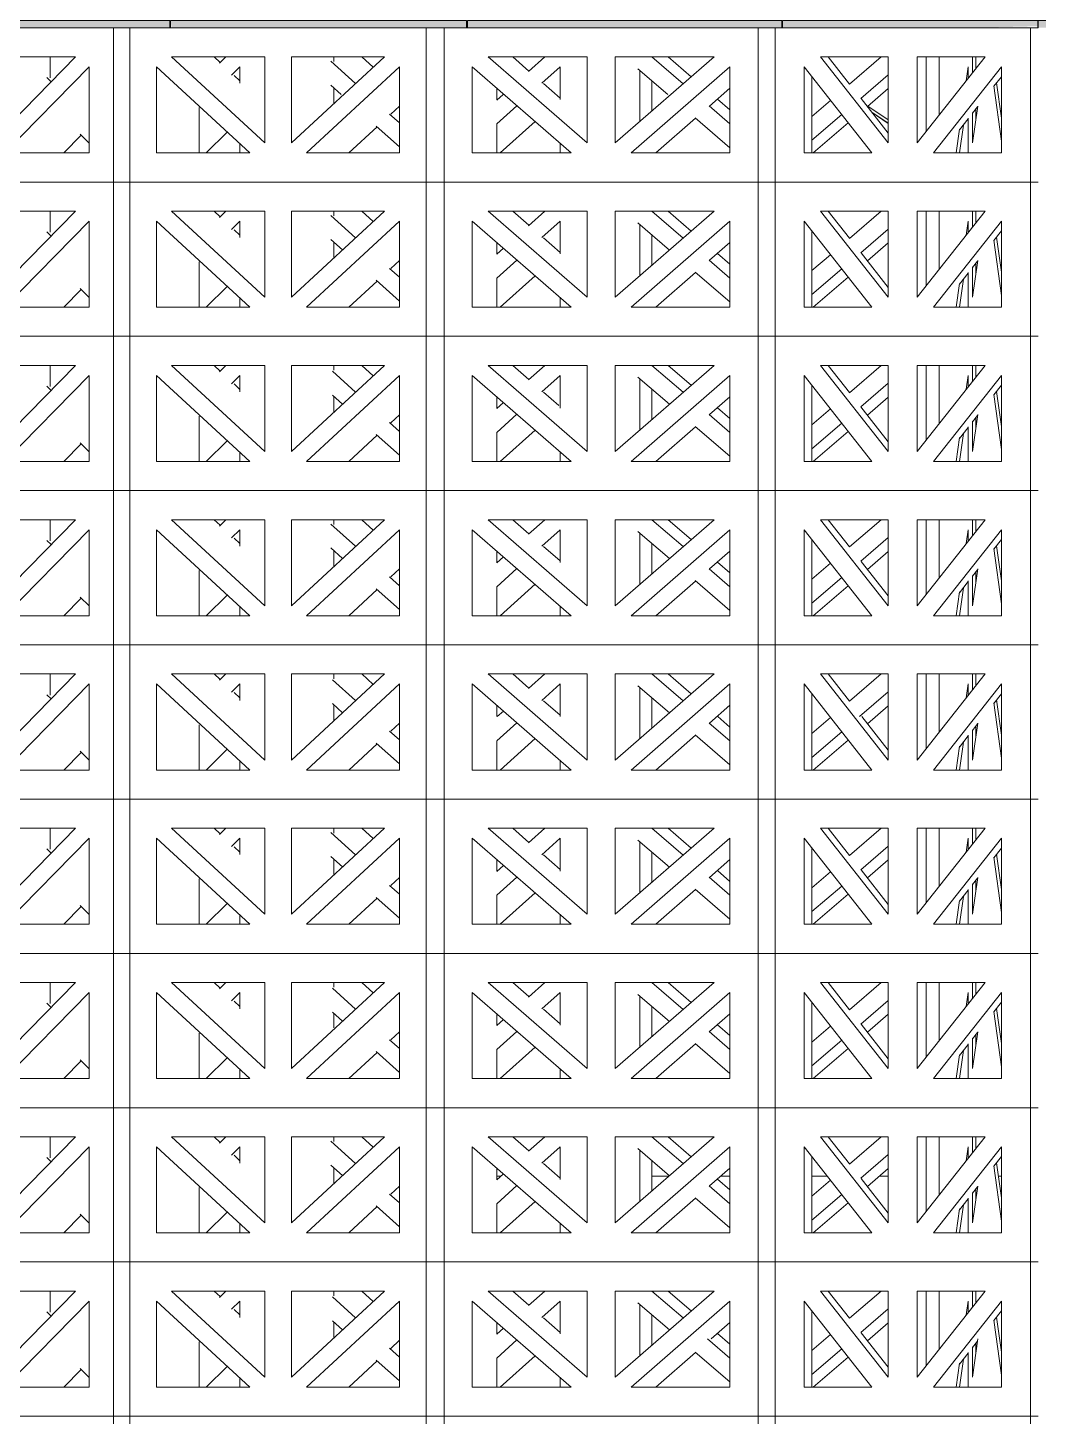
# Model space of a CAD drawing. Header units: millimetres. Extents: x -12186 to 152825, y -4386 to 9463.
# Drawn here: x 44833 to 45527, y 1166 to 2120 of the extents above; entities that cross this region are included whole.
import ezdxf

# ---------------------------------------------------------------- set-up
doc = ezdxf.new("R2010")
doc.units = ezdxf.units.MM
for name, color, linetype, lineweight in [('A-GLAZ-CURT', 52, 'Continuous', 5), ('C-TOPO', 7, 'Continuous', 5), ('G-IMPT', 8, 'Continuous', 5), ('L-PLNT', 71, 'Continuous', 5)]:
    doc.layers.add(name, color=color, linetype=linetype, lineweight=lineweight)

# ---------------------------------------------------------------- blocks, each defined once
blk = doc.blocks.new('The BREEZEBLOCK Family1 - The BREEZEBLOCK Family1-V240-Section B-B')
at = {"layer": 'A-GLAZ-CURT'}
for p, q in [((-2787.35, 212), (-2787.35, 106)), ((-2602.82, 212), (-2787.35, 212)), ((-2602.82, 106), (-2602.82, 212)), ((-2591.41, 212), (-2602.82, 212)), ((-2761.38, 192), (-2703.4, 192)), ((-2703.4, 132.88), (-2761.38, 192)), ((-2703.4, 192), (-2703.4, 132.88)), ((-2686.78, 132.88), (-2686.78, 192)), ((-2686.78, 192), (-2628.8, 192)), ((-2628.8, 192), (-2686.78, 132.88)), ((-2646.19, 192), (-2646.19, 177.53)), ((-2770.73, 126), (-2770.73, 185.12)), ((-2770.73, 185.12), (-2712.75, 126)), ((-2677.42, 126), (-2619.45, 185.12)), ((-2619.45, 185.12), (-2619.45, 126)), ((-2730.14, 143.73), (-2730.14, 126)), ((-2624.95, 138.12), (-2636.84, 126)), ((-2712.75, 126), (-2770.73, 126)), ((-2619.45, 126), (-2677.42, 126)), ((-2787.35, 106), (-2602.82, 106)), ((-2591.41, 106), (-2602.82, 106))]:
    blk.add_line(p, q, dxfattribs=at)
blk = doc.blocks.new('The BREEZEBLOCK Family1 - The BREEZEBLOCK Family1-V241-Section B-B')
at = {"layer": 'A-GLAZ-CURT'}
for p, q in [((-2591.41, 212), (-2591.41, 106)), ((-2387.91, 212), (-2591.41, 212)), ((-2387.91, 106), (-2387.91, 212)), ((-2375.57, 212), (-2387.91, 212)), ((-2562.77, 192), (-2498.83, 192)), ((-2498.83, 132.88), (-2562.77, 192)), ((-2533.59, 192), (-2529.44, 188.16)), ((-2498.83, 192), (-2498.83, 132.88)), ((-2480.49, 132.88), (-2480.49, 192)), ((-2480.49, 192), (-2416.56, 192)), ((-2416.56, 192), (-2480.49, 132.88)), ((-2451.32, 192), (-2451.32, 188.71)), ((-2573.08, 126), (-2573.08, 185.12)), ((-2573.08, 185.12), (-2509.14, 126)), ((-2470.18, 126), (-2406.24, 185.12)), ((-2406.24, 185.12), (-2406.24, 126)), ((-2519.82, 179.27), (-2515.82, 175.57)), ((-2451.32, 170.8), (-2451.32, 159.85)), ((-2543.91, 157.16), (-2543.91, 126)), ((-2406.24, 158.15), (-2412.21, 152.63)), ((-2421.54, 144), (-2441.01, 126)), ((-2509.14, 126), (-2573.08, 126)), ((-2406.24, 126), (-2470.18, 126)), ((-2591.41, 106), (-2387.91, 106)), ((-2375.57, 106), (-2387.91, 106))]:
    blk.add_line(p, q, dxfattribs=at)
blk = doc.blocks.new('The BREEZEBLOCK Family1 - The BREEZEBLOCK Family1-V242-Section B-B')
at = {"layer": 'A-GLAZ-CURT'}
for p, q in [((-2375.57, 212), (-2375.57, 106)), ((-2159.56, 212), (-2375.57, 212)), ((-2159.56, 106), (-2159.56, 212)), ((-2148.03, 212), (-2159.56, 212)), ((-2345.16, 192), (-2277.29, 192)), ((-2277.29, 132.88), (-2345.16, 192)), ((-2328.33, 192), (-2317.18, 182.28)), ((-2277.29, 192), (-2277.29, 132.88)), ((-2257.83, 132.88), (-2257.83, 192)), ((-2257.83, 192), (-2189.96, 192)), ((-2189.96, 192), (-2257.83, 132.88)), ((-2356.11, 126), (-2356.11, 185.12)), ((-2356.11, 185.12), (-2288.24, 126)), ((-2246.89, 126), (-2179.02, 185.12)), ((-2241, 182.71), (-2241, 147.54)), ((-2179.02, 185.12), (-2179.02, 126)), ((-2307.27, 173.65), (-2295.78, 163.64)), ((-2339.28, 170.46), (-2339.28, 162.4)), ((-2179.02, 170.46), (-2193.04, 158.24)), ((-2339.28, 145.93), (-2339.28, 126)), ((-2202.68, 149.85), (-2230.05, 126)), ((-2288.24, 126), (-2356.11, 126)), ((-2179.02, 126), (-2246.89, 126)), ((-2375.57, 106), (-2159.56, 106)), ((-2148.03, 106), (-2159.56, 106))]:
    blk.add_line(p, q, dxfattribs=at)
blk = doc.blocks.new('The BREEZEBLOCK Family1 - The BREEZEBLOCK Family1-V243-Section B-B')
at = {"layer": 'A-GLAZ-CURT'}
for p, q in [((-2148.03, 212), (-2148.03, 106)), ((-1972.46, 212), (-2148.03, 212)), ((-1972.46, 106), (-1972.46, 212)), ((-1967.16, 212), (-1972.46, 212)), ((-2116.86, 192), (-2070.22, 192)), ((-2070.22, 132.88), (-2116.86, 192)), ((-2111.55, 192), (-2096.82, 173.33)), ((-2070.22, 192), (-2070.22, 132.88)), ((-2050.27, 132.88), (-2050.27, 192)), ((-2050.27, 192), (-2003.63, 192)), ((-2003.63, 192), (-2050.27, 132.88)), ((-2128.08, 126), (-2128.08, 185.12)), ((-2128.08, 185.12), (-2081.44, 126)), ((-2039.05, 126), (-1992.41, 185.12)), ((-1992.41, 185.12), (-1992.41, 126)), ((-2122.77, 178.39), (-2122.77, 126)), ((-1992.41, 178.39), (-1997.64, 171.77)), ((-2088.97, 163.37), (-2070.22, 139.61)), ((-2008.79, 157.63), (-2012.23, 153.27)), ((-2015.26, 149.43), (-2021.28, 141.8)), ((-2081.44, 126), (-2128.08, 126)), ((-1992.41, 126), (-2039.05, 126)), ((-2148.03, 106), (-1972.46, 106)), ((-1967.16, 106), (-1972.46, 106))]:
    blk.add_line(p, q, dxfattribs=at)
blk = doc.blocks.new('The BREEZEBLOCK Family1 - The BREEZEBLOCK Family1-V257-Section B-B')
at = {"layer": 'A-GLAZ-CURT'}
for p, q in [((-2375.57, 1272), (-2375.57, 1166)), ((-2159.56, 1272), (-2375.57, 1272)), ((-2159.56, 1166), (-2159.56, 1272)), ((-2148.03, 1272), (-2159.56, 1272)), ((-2345.16, 1252), (-2277.29, 1252)), ((-2277.29, 1192.88), (-2345.16, 1252)), ((-2328.33, 1252), (-2317.18, 1242.28)), ((-2277.29, 1252), (-2277.29, 1192.88)), ((-2257.83, 1192.88), (-2257.83, 1252)), ((-2257.83, 1252), (-2189.96, 1252)), ((-2189.96, 1252), (-2257.83, 1192.88)), ((-2356.11, 1186), (-2356.11, 1245.12)), ((-2356.11, 1245.12), (-2288.24, 1186)), ((-2246.89, 1186), (-2179.02, 1245.12)), ((-2241, 1242.71), (-2241, 1207.54)), ((-2179.02, 1245.12), (-2179.02, 1186)), ((-2307.27, 1233.65), (-2295.78, 1223.64)), ((-2339.28, 1230.46), (-2339.28, 1222.4)), ((-2179.02, 1230.46), (-2192.02, 1219.13)), ((-2339.28, 1205.93), (-2339.28, 1186)), ((-2202.68, 1209.85), (-2230.05, 1186)), ((-2288.24, 1186), (-2356.11, 1186)), ((-2179.02, 1186), (-2246.89, 1186)), ((-2375.57, 1166), (-2159.56, 1166)), ((-2148.03, 1166), (-2159.56, 1166))]:
    blk.add_line(p, q, dxfattribs=at)
blk = doc.blocks.new('The BREEZEBLOCK Family1 - The BREEZEBLOCK Family1-V258-Section B-B')
at = {"layer": 'A-GLAZ-CURT'}
for p, q in [((-2591.41, 1484), (-2591.41, 1378)), ((-2387.91, 1484), (-2591.41, 1484)), ((-2387.91, 1378), (-2387.91, 1484)), ((-2375.57, 1484), (-2387.91, 1484)), ((-2562.77, 1464), (-2498.83, 1464)), ((-2498.83, 1404.88), (-2562.77, 1464)), ((-2533.59, 1464), (-2529.44, 1460.16)), ((-2498.83, 1464), (-2498.83, 1404.88)), ((-2480.49, 1404.88), (-2480.49, 1464)), ((-2480.49, 1464), (-2416.56, 1464)), ((-2416.56, 1464), (-2480.49, 1404.88)), ((-2451.32, 1464), (-2451.32, 1460.71)), ((-2573.08, 1398), (-2573.08, 1457.12)), ((-2573.08, 1457.12), (-2509.14, 1398)), ((-2519.82, 1451.27), (-2515.82, 1447.57)), ((-2470.18, 1398), (-2406.24, 1457.12)), ((-2406.24, 1457.12), (-2406.24, 1398)), ((-2451.32, 1442.8), (-2451.32, 1432.91)), ((-2543.91, 1429.16), (-2543.91, 1398)), ((-2406.24, 1430.15), (-2412.21, 1424.63)), ((-2421.54, 1416), (-2441.01, 1398)), ((-2509.14, 1398), (-2573.08, 1398)), ((-2406.24, 1398), (-2470.18, 1398)), ((-2591.41, 1378), (-2387.91, 1378)), ((-2375.57, 1378), (-2387.91, 1378))]:
    blk.add_line(p, q, dxfattribs=at)
blk = doc.blocks.new('The BREEZEBLOCK Family1 - The BREEZEBLOCK Family1-V262-Section B-B')
at = {"layer": 'A-GLAZ-CURT'}
for p, q in [((-2375.57, 1696), (-2375.57, 1590)), ((-2159.56, 1696), (-2375.57, 1696)), ((-2159.56, 1590), (-2159.56, 1696)), ((-2148.03, 1696), (-2159.56, 1696)), ((-2345.16, 1676), (-2277.29, 1676)), ((-2277.29, 1616.88), (-2345.16, 1676)), ((-2328.33, 1676), (-2317.18, 1666.28)), ((-2277.29, 1676), (-2277.29, 1616.88)), ((-2257.83, 1616.88), (-2257.83, 1676)), ((-2257.83, 1676), (-2189.96, 1676)), ((-2189.96, 1676), (-2257.83, 1616.88)), ((-2356.11, 1610), (-2356.11, 1669.12)), ((-2356.11, 1669.12), (-2288.24, 1610)), ((-2246.89, 1610), (-2179.02, 1669.12)), ((-2241, 1666.71), (-2241, 1631.54)), ((-2179.02, 1669.12), (-2179.02, 1610)), ((-2339.28, 1654.46), (-2339.28, 1646.69)), ((-2307.27, 1657.65), (-2295.78, 1647.64)), ((-2179.02, 1654.46), (-2193.04, 1642.24)), ((-2202.68, 1633.85), (-2230.05, 1610)), ((-2339.28, 1629.93), (-2339.28, 1610)), ((-2288.24, 1610), (-2356.11, 1610)), ((-2179.02, 1610), (-2246.89, 1610)), ((-2375.57, 1590), (-2159.56, 1590)), ((-2148.03, 1590), (-2159.56, 1590))]:
    blk.add_line(p, q, dxfattribs=at)
blk = doc.blocks.new('The BREEZEBLOCK Family1 - The BREEZEBLOCK Family1-V263-Section B-B')
at = {"layer": 'A-GLAZ-CURT'}
for p, q in [((-2148.03, 1696), (-2148.03, 1590)), ((-1972.46, 1696), (-2148.03, 1696)), ((-1972.46, 1590), (-1972.46, 1696)), ((-1967.16, 1696), (-1972.46, 1696)), ((-2116.86, 1676), (-2070.22, 1676)), ((-2070.22, 1616.88), (-2116.86, 1676)), ((-2111.55, 1676), (-2096.82, 1657.33)), ((-2070.22, 1676), (-2070.22, 1616.88)), ((-2050.27, 1616.88), (-2050.27, 1676)), ((-2050.27, 1676), (-2003.63, 1676)), ((-2003.63, 1676), (-2050.27, 1616.88)), ((-2128.08, 1610), (-2128.08, 1669.12)), ((-2128.08, 1669.12), (-2081.44, 1610)), ((-2122.77, 1662.39), (-2122.77, 1610)), ((-2039.05, 1610), (-1992.41, 1669.12)), ((-1992.41, 1662.39), (-1997.64, 1655.77)), ((-1992.41, 1669.12), (-1992.41, 1610)), ((-2088.43, 1646.69), (-2070.22, 1623.61)), ((-2008.79, 1641.63), (-2012.23, 1637.27)), ((-2015.26, 1633.43), (-2021.28, 1625.8)), ((-2081.44, 1610), (-2128.08, 1610)), ((-1992.41, 1610), (-2039.05, 1610)), ((-2148.03, 1590), (-1972.46, 1590)), ((-1967.16, 1590), (-1972.46, 1590))]:
    blk.add_line(p, q, dxfattribs=at)
blk = doc.blocks.new('The BREEZEBLOCK Family1 - The BREEZEBLOCK Family1-V264-Section B-B')
at = {"layer": 'A-GLAZ-CURT'}
for p, q in [((-2375.57, 1908), (-2375.57, 1802)), ((-2159.56, 1908), (-2375.57, 1908)), ((-2159.56, 1802), (-2159.56, 1908)), ((-2148.03, 1908), (-2159.56, 1908)), ((-2356.11, 1822), (-2356.11, 1881.12)), ((-2356.11, 1881.12), (-2288.24, 1822)), ((-2345.16, 1888), (-2277.29, 1888)), ((-2277.29, 1828.88), (-2345.16, 1888)), ((-2328.33, 1888), (-2317.18, 1878.28)), ((-2277.29, 1888), (-2277.29, 1828.88)), ((-2257.83, 1828.88), (-2257.83, 1888)), ((-2257.83, 1888), (-2189.96, 1888)), ((-2189.96, 1888), (-2257.83, 1828.88)), ((-2246.89, 1822), (-2179.02, 1881.12)), ((-2179.02, 1881.12), (-2179.02, 1822)), ((-2241, 1878.71), (-2241, 1843.54)), ((-2339.28, 1866.46), (-2339.28, 1858.4)), ((-2307.27, 1869.65), (-2296.72, 1860.47)), ((-2179.02, 1866.46), (-2193.04, 1854.24)), ((-2339.28, 1841.93), (-2339.28, 1822)), ((-2202.68, 1845.85), (-2230.05, 1822)), ((-2288.24, 1822), (-2356.11, 1822)), ((-2179.02, 1822), (-2246.89, 1822)), ((-2375.57, 1802), (-2159.56, 1802)), ((-2148.03, 1802), (-2159.56, 1802))]:
    blk.add_line(p, q, dxfattribs=at)
blk = doc.blocks.new('The BREEZEBLOCK Family1 - The BREEZEBLOCK Family1-V265-Section B-B')
at = {"layer": 'A-GLAZ-CURT'}
for p, q in [((-2148.03, 1908), (-2148.03, 1802)), ((-1972.46, 1908), (-2148.03, 1908)), ((-1972.46, 1802), (-1972.46, 1908)), ((-1967.16, 1908), (-1972.46, 1908)), ((-2128.08, 1822), (-2128.08, 1881.12)), ((-2128.08, 1881.12), (-2081.44, 1822)), ((-2116.86, 1888), (-2070.22, 1888)), ((-2070.22, 1828.88), (-2116.86, 1888)), ((-2111.55, 1888), (-2096.82, 1869.33)), ((-2070.22, 1888), (-2070.22, 1828.88)), ((-2050.27, 1828.88), (-2050.27, 1888)), ((-2050.27, 1888), (-2003.63, 1888)), ((-2003.63, 1888), (-2050.27, 1828.88)), ((-2039.05, 1822), (-1992.41, 1881.12)), ((-1992.41, 1881.12), (-1992.41, 1822)), ((-2122.77, 1874.39), (-2122.77, 1822)), ((-1992.41, 1874.39), (-1997.64, 1867.77)), ((-2089.1, 1859.54), (-2070.22, 1835.61)), ((-2008.79, 1853.63), (-2012.23, 1849.27)), ((-2015.26, 1845.43), (-2021.28, 1837.8)), ((-2081.44, 1822), (-2128.08, 1822)), ((-1992.41, 1822), (-2039.05, 1822)), ((-2148.03, 1802), (-1972.46, 1802)), ((-1967.16, 1802), (-1972.46, 1802))]:
    blk.add_line(p, q, dxfattribs=at)
blk = doc.blocks.new('System Panel - Glazed-V269-Section B-B')
at = {"layer": 'A-GLAZ-CURT'}
for points in [[(-2686.78, 2120), (-2564.05, 2120), (-2564.05, 2125), (-2748.57, 2125), (-2748.57, 2120), (-2690.01, 2120)], [(-2564.05, 2120), (-2563.54, 2120), (-2564.05, 2125)]]:
    blk.add_hatch(color=256, dxfattribs=at).paths.add_polyline_path(points)
for p, q in [((-2564.05, 2125), (-2748.57, 2125)), ((-2748.57, 2125), (-2748.57, 2120)), ((-2564.05, 2120), (-2564.05, 2125))]:
    blk.add_line(p, q, dxfattribs=at)
blk = doc.blocks.new('System Panel - Glazed-V270-Section B-B')
at = {"layer": 'A-GLAZ-CURT'}
for points in [[(-2360.04, 2120), (-2360.04, 2125), (-2563.54, 2125), (-2562.77, 2120), (-2375.57, 2120)], [(-2360.04, 2120), (-2359.49, 2120), (-2360.04, 2125)]]:
    blk.add_hatch(color=256, dxfattribs=at).paths.add_polyline_path(points)
for p, q in [((-2360.04, 2125), (-2563.54, 2125)), ((-2563.54, 2125), (-2563.54, 2120)), ((-2360.04, 2120), (-2360.04, 2125))]:
    blk.add_line(p, q, dxfattribs=at)
blk = doc.blocks.new('System Panel - Glazed-V271-Section B-B')
at = {"layer": 'A-GLAZ-CURT'}
for points in [[(-2179.02, 2120), (-2143.47, 2120), (-2143.47, 2125), (-2359.49, 2125), (-2359.49, 2120), (-2187.94, 2120)], [(-2143.47, 2120), (-2142.96, 2120), (-2143.47, 2125)]]:
    blk.add_hatch(color=256, dxfattribs=at).paths.add_polyline_path(points)
for p, q in [((-2143.47, 2125), (-2359.49, 2125)), ((-2359.49, 2125), (-2359.49, 2120)), ((-2143.47, 2120), (-2143.47, 2125))]:
    blk.add_line(p, q, dxfattribs=at)
blk = doc.blocks.new('System Panel - Glazed-1053773-Section B-B')
at = {"layer": 'A-GLAZ-CURT'}
blk.add_hatch(color=256, dxfattribs=at).paths.add_polyline_path([(-2012.23, 2120), (-1967.39, 2121.04), (-1967.39, 2125), (-2142.96, 2125), (-2142.96, 2120), (-2015.26, 2120)])
for p, q in [((-1967.39, 2125), (-2142.96, 2125)), ((-2142.96, 2125), (-2142.96, 2120)), ((-1967.39, 2120), (-1967.39, 2125))]:
    blk.add_line(p, q, dxfattribs=at)
blk = doc.blocks.new('System Panel - Glazed-V277-Section B-B')
at = {"layer": 'A-GLAZ-CURT'}
blk.add_hatch(color=256, dxfattribs=at).paths.add_polyline_path([(-1745.16, 2120), (-1745.16, 2125), (-1967.16, 2125), (-1967.16, 2120), (-1765.16, 2120)])
for p, q in [((-1745.16, 2125), (-1967.16, 2125)), ((-1967.16, 2125), (-1967.16, 2120)), ((-1745.16, 2120), (-1745.16, 2125))]:
    blk.add_line(p, q, dxfattribs=at)
blk = doc.blocks.new('The BREEZEBLOCK Family1 - The BREEZEBLOCK Family1-V283-Section B-B')
at = {"layer": 'A-GLAZ-CURT'}
for p, q in [((-2525.53, 192), (-2529.96, 187.64)), ((-2521.58, 179.46), (-2515.82, 185.12)), ((-2515.82, 185.12), (-2515.82, 173.85)), ((-2645.62, 174.85), (-2648.56, 177.74)), ((-2625.72, 138.87), (-2619.45, 132.71)), ((-2524.53, 140.23), (-2539.01, 126)), ((-2515.82, 132.18), (-2515.82, 126))]:
    blk.add_line(p, q, dxfattribs=at)
blk = doc.blocks.new('The BREEZEBLOCK Family1 - The BREEZEBLOCK Family1-V284-Section B-B')
at = {"layer": 'A-GLAZ-CURT'}
for p, q in [((-2432.17, 192), (-2424.26, 184.88)), ((-2306.38, 192), (-2317.48, 182.01)), ((-2436.33, 173.72), (-2452.26, 188.05)), ((-2308.33, 173.83), (-2295.78, 185.12)), ((-2295.78, 185.12), (-2295.78, 162.6)), ((-2452.26, 171.64), (-2445.32, 165.4)), ((-2334.73, 166.49), (-2339.32, 162.36)), ((-2406.24, 146.65), (-2412.96, 152.69)), ((-2339.32, 145.95), (-2325.46, 158.42)), ((-2422.09, 144.49), (-2406.24, 130.24)), ((-2313.02, 147.59), (-2337.02, 126)), ((-2295.78, 132.57), (-2295.78, 126))]:
    blk.add_line(p, q, dxfattribs=at)
blk = doc.blocks.new('The BREEZEBLOCK Family1 - The BREEZEBLOCK Family1-V303-Section B-B')
at = {"layer": 'A-GLAZ-CURT'}
for p, q in [((-2211.16, 1233.54), (-2232.69, 1252)), ((-2221.58, 1252), (-2205.65, 1238.34)), ((-2075.05, 1252), (-2096.89, 1233.27)), ((-2044.16, 1200.62), (-2044.16, 1252)), ((-2242.35, 1243.88), (-2220.65, 1225.27)), ((-2232.69, 1235.59), (-2232.69, 1214.78)), ((-2089.19, 1223.46), (-2070.22, 1239.73)), ((-2187.67, 1222.92), (-2179.02, 1215.5)), ((-2109.92, 1222.09), (-2122.73, 1211.11)), ((-2070.22, 1230.2), (-2084.61, 1217.85)), ((-2179.02, 1205.97), (-2194.36, 1219.13)), ((-2122.73, 1194.69), (-2102.19, 1212.31)), ((-2202.99, 1210.12), (-2179.02, 1189.56)), ((-2097.71, 1206.62), (-2121.75, 1186))]:
    blk.add_line(p, q, dxfattribs=at)
blk = doc.blocks.new('The BREEZEBLOCK Family1 - The BREEZEBLOCK Family1-V304-Section B-B')
at = {"layer": 'A-GLAZ-CURT'}
for p, q in [((-2035.25, 1252), (-2035.25, 1211.92)), ((-2012.23, 1241.1), (-2012.23, 1252)), ((-2010.02, 1252), (-2010.02, 1243.9)), ((-2016.59, 1235.58), (-2015.26, 1245.12)), ((-2015.26, 1245.12), (-2015.26, 1237.26)), ((-1992.41, 1194.13), (-1997.69, 1232.11)), ((-1995.76, 1234.14), (-1992.41, 1210)), ((-2008.58, 1219.13), (-2012.23, 1192.88)), ((-2012.23, 1192.88), (-2012.23, 1213.73)), ((-2010.02, 1216.07), (-2010.02, 1208.74)), ((-2023.47, 1186), (-2021.2, 1202.4)), ((-2018.6, 1205.19), (-2021.27, 1186)), ((-2015.26, 1209.89), (-2015.26, 1186))]:
    blk.add_line(p, q, dxfattribs=at)
blk = doc.blocks.new('The BREEZEBLOCK Family1 - The BREEZEBLOCK Family1-V298-Section B-B')
at = {"layer": 'A-GLAZ-CURT'}
for p, q in [((-2436.33, 703.72), (-2453.32, 719.01)), ((-2432.17, 722), (-2424.26, 714.88)), ((-2306.38, 722), (-2317.48, 712.01)), ((-2308.33, 703.83), (-2295.78, 715.12)), ((-2295.78, 715.12), (-2295.78, 692.6)), ((-2453.32, 702.59), (-2445.32, 695.4)), ((-2334.73, 696.49), (-2339.32, 692.36)), ((-2339.32, 675.95), (-2325.46, 688.42)), ((-2406.24, 676.65), (-2412.96, 682.69)), ((-2313.02, 677.59), (-2337.02, 656)), ((-2422.09, 674.49), (-2406.24, 660.24)), ((-2295.78, 662.57), (-2295.78, 656))]:
    blk.add_line(p, q, dxfattribs=at)
blk = doc.blocks.new('The BREEZEBLOCK Family1 - The BREEZEBLOCK Family1-V289-Section B-B')
at = {"layer": 'A-GLAZ-CURT'}
for p, q in [((-2211.16, 279.54), (-2232.69, 298)), ((-2221.58, 298), (-2205.65, 284.34)), ((-2075.05, 298), (-2096.89, 279.27)), ((-2044.16, 246.62), (-2044.16, 298)), ((-2242.35, 289.88), (-2220.65, 271.27)), ((-2232.69, 281.59), (-2232.69, 260.78)), ((-2089.19, 269.46), (-2070.22, 285.73)), ((-2187.67, 268.92), (-2179.02, 261.5)), ((-2109.92, 268.09), (-2122.73, 257.11)), ((-2070.22, 276.2), (-2084.61, 263.85)), ((-2179.02, 251.97), (-2193.41, 264.31)), ((-2122.73, 240.69), (-2102.19, 258.31)), ((-2202.99, 256.12), (-2179.02, 235.56)), ((-2097.71, 252.62), (-2121.75, 232))]:
    blk.add_line(p, q, dxfattribs=at)
blk = doc.blocks.new('The BREEZEBLOCK Family1 - The BREEZEBLOCK Family1-V290-Section B-B')
at = {"layer": 'A-GLAZ-CURT'}
for p, q in [((-2035.25, 298), (-2035.25, 257.92)), ((-2012.23, 287.1), (-2012.23, 298)), ((-2010.02, 298), (-2010.02, 289.9)), ((-2016.59, 281.58), (-2015.26, 291.12)), ((-2015.26, 291.12), (-2015.26, 283.26)), ((-1992.41, 240.13), (-1997.69, 278.11)), ((-1995.76, 280.14), (-1992.41, 256)), ((-2008.72, 264.17), (-2012.23, 238.88)), ((-2012.23, 238.88), (-2012.23, 259.73)), ((-2010.02, 262.07), (-2010.02, 254.74)), ((-2023.47, 232), (-2021.2, 248.4)), ((-2018.6, 251.19), (-2021.27, 232)), ((-2015.26, 255.89), (-2015.26, 232))]:
    blk.add_line(p, q, dxfattribs=at)
blk = doc.blocks.new('The BREEZEBLOCK Family1 - The BREEZEBLOCK Family1-V305-Section B-B')
at = {"layer": 'A-GLAZ-CURT'}
for p, q in [((-2525.53, 1570), (-2529.96, 1565.64)), ((-2645.62, 1552.85), (-2648.56, 1555.74)), ((-2521.58, 1557.46), (-2515.82, 1563.12)), ((-2515.82, 1563.12), (-2515.82, 1551.85)), ((-2625.72, 1516.87), (-2619.45, 1510.71)), ((-2524.53, 1518.23), (-2539.01, 1504)), ((-2515.82, 1510.18), (-2515.82, 1504)), ((-2635.8, 1504.17), (-2635.8, 1504))]:
    blk.add_line(p, q, dxfattribs=at)
blk = doc.blocks.new('The BREEZEBLOCK Family1 - The BREEZEBLOCK Family1-V306-Section B-B')
at = {"layer": 'A-GLAZ-CURT'}
for p, q in [((-2436.33, 1657.72), (-2452.26, 1672.05)), ((-2432.17, 1676), (-2424.26, 1668.88)), ((-2306.38, 1676), (-2317.48, 1666.01)), ((-2308.33, 1657.83), (-2295.78, 1669.12)), ((-2295.78, 1669.12), (-2295.78, 1646.69)), ((-2452.26, 1655.64), (-2445.32, 1649.4)), ((-2334.73, 1650.49), (-2338.96, 1646.69)), ((-2339.32, 1629.95), (-2325.46, 1642.42)), ((-2406.24, 1630.65), (-2412.96, 1636.69)), ((-2313.02, 1631.59), (-2337.02, 1610)), ((-2422.09, 1628.49), (-2406.24, 1614.24)), ((-2295.78, 1616.57), (-2295.78, 1610))]:
    blk.add_line(p, q, dxfattribs=at)
blk = doc.blocks.new('The BREEZEBLOCK Family1 - The BREEZEBLOCK Family1-V307-Section B-B')
at = {"layer": 'A-GLAZ-CURT'}
for p, q in [((-2211.16, 1657.54), (-2232.69, 1676)), ((-2221.58, 1676), (-2205.65, 1662.34)), ((-2075.05, 1676), (-2096.89, 1657.27)), ((-2044.16, 1624.62), (-2044.16, 1676)), ((-2242.35, 1667.88), (-2220.65, 1649.27)), ((-2090.09, 1646.69), (-2070.22, 1663.73)), ((-2232.69, 1659.59), (-2232.69, 1638.78)), ((-2070.22, 1654.2), (-2084.61, 1641.85)), ((-2179.02, 1629.97), (-2193.41, 1642.31)), ((-2187.4, 1646.69), (-2179.02, 1639.5)), ((-2109.92, 1646.09), (-2122.73, 1635.11)), ((-2202.99, 1634.12), (-2179.02, 1613.56)), ((-2122.73, 1618.69), (-2102.19, 1636.31)), ((-2097.71, 1630.62), (-2121.75, 1610))]:
    blk.add_line(p, q, dxfattribs=at)
blk = doc.blocks.new('The BREEZEBLOCK Family1 - The BREEZEBLOCK Family1-V309-Section B-B')
at = {"layer": 'A-GLAZ-CURT'}
for p, q in [((-2211.16, 1975.54), (-2232.69, 1994)), ((-2221.58, 1994), (-2205.65, 1980.34)), ((-2075.05, 1994), (-2096.89, 1975.27)), ((-2044.16, 1942.62), (-2044.16, 1994)), ((-2242.35, 1985.88), (-2220.65, 1967.27)), ((-2232.69, 1977.59), (-2232.69, 1956.78)), ((-2089.19, 1965.46), (-2070.22, 1981.73)), ((-2070.22, 1972.2), (-2084.61, 1959.85)), ((-2179.02, 1947.97), (-2193.41, 1960.31)), ((-2187.67, 1964.92), (-2179.02, 1957.5)), ((-2109.92, 1964.09), (-2122.73, 1953.11)), ((-2202.99, 1952.12), (-2179.21, 1931.73)), ((-2122.73, 1936.69), (-2102.19, 1954.31)), ((-2097.71, 1948.62), (-2121.75, 1928))]:
    blk.add_line(p, q, dxfattribs=at)
blk = doc.blocks.new('The BREEZEBLOCK Family1 - The BREEZEBLOCK Family1-V310-Section B-B')
at = {"layer": 'A-GLAZ-CURT'}
for p, q in [((-2432.17, 2100), (-2424.26, 2092.88)), ((-2306.38, 2100), (-2317.48, 2090.01)), ((-2436.33, 2081.72), (-2453.32, 2097.01)), ((-2308.33, 2081.83), (-2295.78, 2093.12)), ((-2295.78, 2093.12), (-2295.78, 2070.6)), ((-2453.32, 2080.59), (-2446.26, 2074.24)), ((-2335, 2074.24), (-2339.32, 2070.36)), ((-2406.24, 2054.65), (-2412.96, 2060.69)), ((-2339.32, 2053.95), (-2325.46, 2066.42)), ((-2422.09, 2052.49), (-2406.24, 2038.24)), ((-2313.02, 2055.59), (-2337.02, 2034)), ((-2295.78, 2040.57), (-2295.78, 2034))]:
    blk.add_line(p, q, dxfattribs=at)
blk = doc.blocks.new('The BREEZEBLOCK Family1 - The BREEZEBLOCK Family1-V311-Section B-B')
at = {"layer": 'A-GLAZ-CURT'}
for p, q in [((-2211.16, 2081.54), (-2232.69, 2100)), ((-2221.58, 2100), (-2205.65, 2086.34)), ((-2075.05, 2100), (-2096.89, 2081.27)), ((-2044.16, 2048.62), (-2044.16, 2100)), ((-2242.35, 2091.88), (-2221.79, 2074.24)), ((-2232.69, 2083.59), (-2232.69, 2062.78)), ((-2089.19, 2071.46), (-2070.22, 2087.73)), ((-2187.67, 2070.92), (-2179.02, 2063.5)), ((-2070.22, 2078.2), (-2084.61, 2065.85)), ((-2179.02, 2053.97), (-2193.41, 2066.31)), ((-2109.92, 2070.09), (-2122.73, 2059.11)), ((-2202.99, 2058.12), (-2179.02, 2037.56)), ((-2122.73, 2042.69), (-2102.19, 2060.31)), ((-2097.71, 2054.62), (-2121.75, 2034))]:
    blk.add_line(p, q, dxfattribs=at)
blk = doc.blocks.new('System Panel - Glazed-1098808-Section B-B')
at = {"layer": 'A-GLAZ-CURT'}
blk.add_hatch(color=256, dxfattribs=at).paths.add_polyline_path([(-1967.39, 2120), (-1967.16, 2120), (-1967.39, 2120.05)])
blk = doc.blocks.new('SVA_Shades of Green Tree - Australian_Tree_based_on_Leopard_Tree_2901-V315-Section B-B')
at = {"layer": 'G-IMPT'}
for p, q in [((-2081.55, 2061.97), (-2070.22, 2054.41)), ((-2081.41, 2061.79), (-2070.22, 2054.32))]:
    blk.add_line(p, q, dxfattribs=at)
at = {"layer": 'L-PLNT'}
for p, q in [((-2070.22, 2056.81), (-2084.24, 2066.17)), ((-2084.22, 2066.19), (-2070.22, 2056.84))]:
    blk.add_line(p, q, dxfattribs=at)

msp = doc.modelspace()

# ---------------------------------------------------------------- linework, layer by layer
at = {"layer": 'C-TOPO'}
for p, q in [((45157.8, 1331), (45154.91, 1331)), ((45273.22, 1331), (45261.49, 1331)), ((45315.17, 1331), (45308.9, 1331)), ((45381.97, 1331), (45371.41, 1331)), ((45423.96, 1331), (45417.9, 1331)), ((45501.77, 1331), (45499.69, 1331))]:
    msp.add_line(p, q, dxfattribs=at)

# ---------------------------------------------------------------- block references
at = {"layer": 'A-GLAZ-CURT'}
for name, p in [('The BREEZEBLOCK Family1 - The BREEZEBLOCK Family1-V240-Section B-B', (47494.18, 1908)), ('System Panel - Glazed-V269-Section B-B', (47494.18, 0)), ('The BREEZEBLOCK Family1 - The BREEZEBLOCK Family1-V241-Section B-B', (47494.18, 1908)), ('System Panel - Glazed-V270-Section B-B', (47494.18, 0)), ('The BREEZEBLOCK Family1 - The BREEZEBLOCK Family1-V242-Section B-B', (47494.18, 1908)), ('System Panel - Glazed-V271-Section B-B', (47494.18, 0)), ('The BREEZEBLOCK Family1 - The BREEZEBLOCK Family1-V243-Section B-B', (47494.18, 1908)), ('System Panel - Glazed-1053773-Section B-B', (47494.18, 0)), ('System Panel - Glazed-1098808-Section B-B', (47494.18, 0)), ('System Panel - Glazed-V277-Section B-B', (47494.18, 0)), ('The BREEZEBLOCK Family1 - The BREEZEBLOCK Family1-V283-Section B-B', (47494.18, 1908)), ('The BREEZEBLOCK Family1 - The BREEZEBLOCK Family1-V310-Section B-B', (47494.18, 0)), ('The BREEZEBLOCK Family1 - The BREEZEBLOCK Family1-V311-Section B-B', (47494.18, 0)), ('The BREEZEBLOCK Family1 - The BREEZEBLOCK Family1-V290-Section B-B', (47494.18, 1802)), ('The BREEZEBLOCK Family1 - The BREEZEBLOCK Family1-V240-Section B-B', (47494.18, 1802)), ('The BREEZEBLOCK Family1 - The BREEZEBLOCK Family1-V241-Section B-B', (47494.18, 1802)), ('The BREEZEBLOCK Family1 - The BREEZEBLOCK Family1-V242-Section B-B', (47494.18, 1802)), ('The BREEZEBLOCK Family1 - The BREEZEBLOCK Family1-V243-Section B-B', (47494.18, 1802)), ('The BREEZEBLOCK Family1 - The BREEZEBLOCK Family1-V283-Section B-B', (47494.18, 1802)), ('The BREEZEBLOCK Family1 - The BREEZEBLOCK Family1-V298-Section B-B', (47494.18, 1272)), ('The BREEZEBLOCK Family1 - The BREEZEBLOCK Family1-V309-Section B-B', (47494.18, 0)), ('The BREEZEBLOCK Family1 - The BREEZEBLOCK Family1-V290-Section B-B', (47494.18, 1696)), ('The BREEZEBLOCK Family1 - The BREEZEBLOCK Family1-V240-Section B-B', (47494.18, 1696)), ('The BREEZEBLOCK Family1 - The BREEZEBLOCK Family1-V241-Section B-B', (47494.18, 1696)), ('The BREEZEBLOCK Family1 - The BREEZEBLOCK Family1-V264-Section B-B', (47494.18, 0)), ('The BREEZEBLOCK Family1 - The BREEZEBLOCK Family1-V265-Section B-B', (47494.18, 0)), ('The BREEZEBLOCK Family1 - The BREEZEBLOCK Family1-V283-Section B-B', (47494.18, 1696)), ('The BREEZEBLOCK Family1 - The BREEZEBLOCK Family1-V284-Section B-B', (47494.18, 1696)), ('The BREEZEBLOCK Family1 - The BREEZEBLOCK Family1-V289-Section B-B', (47494.18, 1590)), ('The BREEZEBLOCK Family1 - The BREEZEBLOCK Family1-V290-Section B-B', (47494.18, 1590)), ('The BREEZEBLOCK Family1 - The BREEZEBLOCK Family1-V240-Section B-B', (47494.18, 1590)), ('The BREEZEBLOCK Family1 - The BREEZEBLOCK Family1-V241-Section B-B', (47494.18, 1590)), ('The BREEZEBLOCK Family1 - The BREEZEBLOCK Family1-V242-Section B-B', (47494.18, 1590)), ('The BREEZEBLOCK Family1 - The BREEZEBLOCK Family1-V243-Section B-B', (47494.18, 1590)), ('The BREEZEBLOCK Family1 - The BREEZEBLOCK Family1-V283-Section B-B', (47494.18, 1590)), ('The BREEZEBLOCK Family1 - The BREEZEBLOCK Family1-V298-Section B-B', (47494.18, 1060)), ('The BREEZEBLOCK Family1 - The BREEZEBLOCK Family1-V289-Section B-B', (47494.18, 1484)), ('The BREEZEBLOCK Family1 - The BREEZEBLOCK Family1-V290-Section B-B', (47494.18, 1484)), ('The BREEZEBLOCK Family1 - The BREEZEBLOCK Family1-V240-Section B-B', (47494.18, 1484)), ('The BREEZEBLOCK Family1 - The BREEZEBLOCK Family1-V241-Section B-B', (47494.18, 1484)), ('The BREEZEBLOCK Family1 - The BREEZEBLOCK Family1-V262-Section B-B', (47494.18, 0)), ('The BREEZEBLOCK Family1 - The BREEZEBLOCK Family1-V263-Section B-B', (47494.18, 0)), ('The BREEZEBLOCK Family1 - The BREEZEBLOCK Family1-V283-Section B-B', (47494.18, 1484)), ('The BREEZEBLOCK Family1 - The BREEZEBLOCK Family1-V306-Section B-B', (47494.18, 0)), ('The BREEZEBLOCK Family1 - The BREEZEBLOCK Family1-V307-Section B-B', (47494.18, 0)), ('The BREEZEBLOCK Family1 - The BREEZEBLOCK Family1-V290-Section B-B', (47494.18, 1378)), ('The BREEZEBLOCK Family1 - The BREEZEBLOCK Family1-V240-Section B-B', (47494.18, 1378)), ('The BREEZEBLOCK Family1 - The BREEZEBLOCK Family1-V241-Section B-B', (47494.18, 1378)), ('The BREEZEBLOCK Family1 - The BREEZEBLOCK Family1-V242-Section B-B', (47494.18, 1378)), ('The BREEZEBLOCK Family1 - The BREEZEBLOCK Family1-V243-Section B-B', (47494.18, 1378)), ('The BREEZEBLOCK Family1 - The BREEZEBLOCK Family1-V305-Section B-B', (47494.18, 0)), ('The BREEZEBLOCK Family1 - The BREEZEBLOCK Family1-V298-Section B-B', (47494.18, 848)), ('The BREEZEBLOCK Family1 - The BREEZEBLOCK Family1-V289-Section B-B', (47494.18, 1272)), ('The BREEZEBLOCK Family1 - The BREEZEBLOCK Family1-V290-Section B-B', (47494.18, 1272)), ('The BREEZEBLOCK Family1 - The BREEZEBLOCK Family1-V240-Section B-B', (47494.18, 1272)), ('The BREEZEBLOCK Family1 - The BREEZEBLOCK Family1-V258-Section B-B', (47494.18, 0)), ('The BREEZEBLOCK Family1 - The BREEZEBLOCK Family1-V242-Section B-B', (47494.18, 1272)), ('The BREEZEBLOCK Family1 - The BREEZEBLOCK Family1-V243-Section B-B', (47494.18, 1272)), ('The BREEZEBLOCK Family1 - The BREEZEBLOCK Family1-V283-Section B-B', (47494.18, 1272)), ('The BREEZEBLOCK Family1 - The BREEZEBLOCK Family1-V284-Section B-B', (47494.18, 1272)), ('The BREEZEBLOCK Family1 - The BREEZEBLOCK Family1-V289-Section B-B', (47494.18, 1166)), ('The BREEZEBLOCK Family1 - The BREEZEBLOCK Family1-V290-Section B-B', (47494.18, 1166)), ('The BREEZEBLOCK Family1 - The BREEZEBLOCK Family1-V240-Section B-B', (47494.18, 1166)), ('The BREEZEBLOCK Family1 - The BREEZEBLOCK Family1-V241-Section B-B', (47494.18, 1166)), ('The BREEZEBLOCK Family1 - The BREEZEBLOCK Family1-V242-Section B-B', (47494.18, 1166)), ('The BREEZEBLOCK Family1 - The BREEZEBLOCK Family1-V243-Section B-B', (47494.18, 1166)), ('The BREEZEBLOCK Family1 - The BREEZEBLOCK Family1-V283-Section B-B', (47494.18, 1166)), ('The BREEZEBLOCK Family1 - The BREEZEBLOCK Family1-V298-Section B-B', (47494.18, 636)), ('The BREEZEBLOCK Family1 - The BREEZEBLOCK Family1-V289-Section B-B', (47494.18, 1060)), ('The BREEZEBLOCK Family1 - The BREEZEBLOCK Family1-V290-Section B-B', (47494.18, 1060)), ('The BREEZEBLOCK Family1 - The BREEZEBLOCK Family1-V240-Section B-B', (47494.18, 1060)), ('The BREEZEBLOCK Family1 - The BREEZEBLOCK Family1-V241-Section B-B', (47494.18, 1060)), ('The BREEZEBLOCK Family1 - The BREEZEBLOCK Family1-V257-Section B-B', (47494.18, 0)), ('The BREEZEBLOCK Family1 - The BREEZEBLOCK Family1-V243-Section B-B', (47494.18, 1060)), ('The BREEZEBLOCK Family1 - The BREEZEBLOCK Family1-V283-Section B-B', (47494.18, 1060)), ('The BREEZEBLOCK Family1 - The BREEZEBLOCK Family1-V284-Section B-B', (47494.18, 1060)), ('The BREEZEBLOCK Family1 - The BREEZEBLOCK Family1-V303-Section B-B', (47494.18, 0)), ('The BREEZEBLOCK Family1 - The BREEZEBLOCK Family1-V304-Section B-B', (47494.18, 0)), ('The BREEZEBLOCK Family1 - The BREEZEBLOCK Family1-V240-Section B-B', (47494.18, 954)), ('The BREEZEBLOCK Family1 - The BREEZEBLOCK Family1-V241-Section B-B', (47494.18, 954)), ('The BREEZEBLOCK Family1 - The BREEZEBLOCK Family1-V242-Section B-B', (47494.18, 954)), ('The BREEZEBLOCK Family1 - The BREEZEBLOCK Family1-V243-Section B-B', (47494.18, 954))]:
    msp.add_blockref(name, p, dxfattribs=at)
at = {"layer": 'L-PLNT'}
msp.add_blockref('SVA_Shades of Green Tree - Australian_Tree_based_on_Leopard_Tree_2901-V315-Section B-B', (47494.18, 0), dxfattribs=at)

doc.saveas('drawing.dxf')
